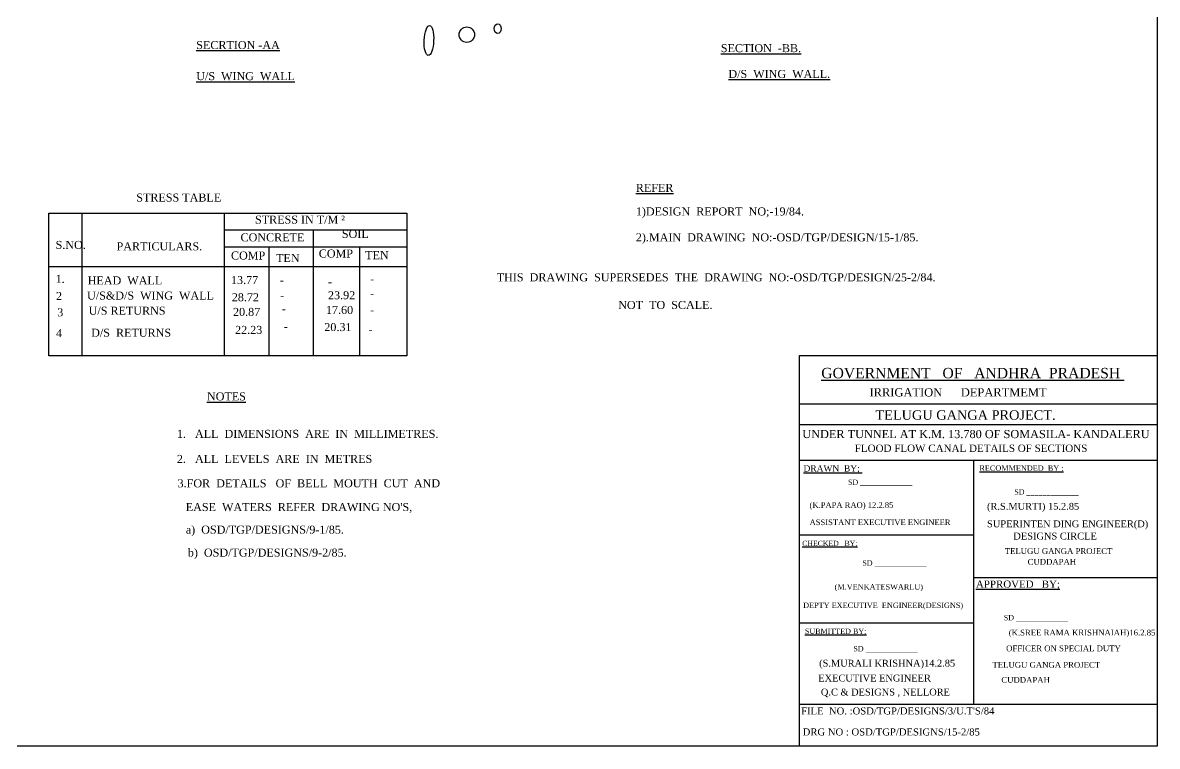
# Model space of a CAD drawing. Header units: millimetres. Extents: x 622 to 28982, y 1977 to 20039.
# Drawn here: x 14802 to 28982, y 1977 to 11016 of the extents above; entities that cross this region are included whole.
import ezdxf

# ---------------------------------------------------------------- set-up
doc = ezdxf.new("R2010")
doc.units = ezdxf.units.MM
doc.header["$MEASUREMENT"] = 0
for name, color, linetype in [('HATCH', 2, 'Continuous'), ('RAILING', 4, 'Continuous'), ('TEXT', 7, 'Continuous')]:
    doc.layers.add(name, color=color, linetype=linetype)
doc.layers.add('TITLE', color=7, linetype='Continuous', lineweight=30)
doc.styles.get("Standard").update_dxf_attribs({"font": 'TIMES.TTF', "height": 70})

msp = doc.modelspace()

# ---------------------------------------------------------------- linework, layer by layer
at = {"layer": 'HATCH', "ltscale": 0.2}
msp.add_circle((20352.80738545384, 10866.84641870097), 96.33745108350756, dxfattribs=at)
for centre, major_axis, ratio in [((19878.89961074921, 10793.73470277201), (-8.18604300361505, -186.9179682395844), 0.3157894736841921), ((20738.61582843038, 10942.19153425005), (-3.764242613608344e-15, -61.47474710633558), 0.707092460134144)]:
    msp.add_ellipse(centre, major_axis=major_axis, ratio=ratio, dxfattribs=at)
at = {"layer": 'RAILING', "ltscale": 0.2}
msp.add_lwpolyline([(15128.44576175696, 8637.471247111178), (19603.84777622906, 8637.471247111178), (19603.84777622906, 6856.640696076283), (15128.44576175696, 6856.640696076283)], close=True, dxfattribs=at)
for points in [[(15542.71861934625, 8637.471247111178), (15542.71861934625, 6856.640696076283)], [(17319.07028958765, 8637.471247111178), (17319.07028958765, 6856.640696076283)], [(17319.07028958765, 8430.543748786986), (19603.84777622906, 8430.543748786986)], [(18430.07478046222, 8430.543748786986), (18430.07478046222, 6856.640696076283)], [(17319.07028958765, 8217.345724722058), (19603.84777622906, 8217.345724722058)], [(17877.71097034316, 8217.345724722058), (17877.71097034316, 6856.640696076283)], [(19012.5, 8217.345724722058), (19012.5, 6856.640696076283)], [(15128.44576175696, 7972.795071953456), (19603.84777622906, 7972.795071953456)]]:
    msp.add_lwpolyline(points, dxfattribs=at)
at = {"layer": 'TITLE', "lineweight": 30}
for p, q in [((24509.27500500194, 1977.35729645734), (24509.27500500194, 6857.488984426309)), ((24509.27500500194, 6254.447209833015), (28982.08523871227, 6254.447209833015)), ((24509.27500500194, 5997.063538709481), (28982.08523871227, 5997.063538709481)), ((24509.27500500194, 5549.825441742141), (28982.08523871227, 5549.825441742141)), ((24509.27500500194, 2501.710351973597), (28982.08523871227, 2501.710351973597))]:
    msp.add_line(p, q, dxfattribs=at)
at = {"layer": 'TITLE'}
for p, q in [((28982.08523871227, 6857.488984426309), (28982.08523871227, 1977.35729645734)), ((24509.27500500194, 4618.293994756241), (26684.73212575856, 4618.293994756241)), ((24509.27500500194, 3520.80088243616), (26684.73212575856, 3520.80088243616)), ((28982.08523871227, 1977.35729645734), (24509.27500500194, 1977.35729645734))]:
    msp.add_line(p, q, dxfattribs=at)
at = {"layer": 'TITLE', "ltscale": 0.2}
msp.add_lwpolyline([(621.5429124834045, 20039.13310552213), (28982.08523871227, 20039.13310552213), (28982.08523871227, 1977.35729645734), (621.5429124834045, 1977.35729645734)], close=True, dxfattribs=at)
at = {"layer": 'TITLE', "lineweight": 30}
for points in [[(24509.27500500194, 6857.488984426309), (28982.08523871227, 6857.488984426309)], [(26684.73212575856, 5549.825441742141), (26684.73212575856, 2501.710351973597)]]:
    msp.add_lwpolyline(points, dxfattribs=at)
at = {"layer": 'TITLE'}
msp.add_lwpolyline([(26684.73212575856, 4086.358209790487), (28982.08523871227, 4086.358209790487)], dxfattribs=at)

# ---------------------------------------------------------------- texts
at = {"layer": 'TEXT', "linetype": 'Continuous', "ltscale": 0.2}
for s, p in [('%%UREFER', (22464.62987211594, 8903.034102414636)), ('STRESS TABLE', (16221.25638229138, 8782.074439403299)), ('1)DESIGN  REPORT  NO;-19/84.', (22464.62987211594, 8608.775957780588)), ('STRESS IN T/M ²', (17705.26566018599, 8506.470907389772)), ('CONCRETE', (17524.65074752929, 8285.056971200152)), ('SOIL', (18791.04399856026, 8327.839024802484)), ('2).MAIN  DRAWING  NO:-OSD/TGP/DESIGN/15-1/85. ', (22464.62987211594, 8285.147769112464)), ('S.NO.', (15213.22955337277, 8190.73877942999)), ('PARTICULARS.', (15974.92781653872, 8172.48990972243)), ('COMP', (17404.95689973477, 8058.040831916693)), ('TEN', (17968.33514118413, 8026.716674828032)), ('COMP', (18502.32689043116, 8082.858168458541)), ('TEN', (19082.25258053708, 8062.44305134549)), ('1.', (15213.22955337277, 7767.126040498759)), ('HEAD  WALL', (15614.30405735449, 7746.710923385694)), ('13.77', (17404.95689973477, 7751.814702663967)), ('-', (19143.55961691024, 7766.424480649297)), ('THIS  DRAWING  SUPERSEDES  THE  DRAWING  NO:-OSD/TGP/DESIGN/25-2/84.', (20726.19670586672, 7785.555042367607)), ('U/S&D/S  WING  WALL', (15606.45127010373, 7557.871482241873)), ('-', (18014.48783302351, 7751.11322124489)), ('-', (18617.34062270008, 7730.69810413184)), ('23.92', (18617.34062270008, 7562.27378010107)), ('2', (15218.33842000243, 7552.767702963614)), ('28.72', (17415.17479219841, 7537.456443559222)), ('-', (18019.59685885749, 7562.27378010107)), ('-', (19143.55961691024, 7582.688818783736)), ('NOT  TO  SCALE.', (22244.34888442226, 7440.598113533317)), ('3', (15233.66517909573, 7348.617002415402)), ('U/S RETURNS', (15626.08333896678, 7369.032041098068)), ('20.87', (17430.5015512917, 7353.720781693661)), ('-', (18040.03248458044, 7393.849377639915)), ('17.60', (18591.79597114318, 7378.538118235523)), ('-', (19143.55961691024, 7378.538118235523)), ('20.31', (18571.36034542022, 7164.179780700379)), ('4', (15218.33842000243, 7088.324808236666)), ('D/S  RETURNS', (15657.49458870597, 7093.428587514925)), ('22.23', (17456.04620284861, 7129.154964032383)), ('-', (18065.57713613735, 7174.387339256897)), ('-', (19123.12383198296, 7133.55718346118)), ('%%UNOTES', (17104.95434873263, 6298.156812543766)), ('1.   ALL  DIMENSIONS  ARE  IN  MILLIMETRES.', (16729.02670726116, 5830.49207577587)), ('2.   ALL  LEVELS  ARE  IN  METRES', (16729.02670726116, 5517.413483242246)), ('3.FOR  DETAILS   OF  BELL  MOUTH  CUT  AND', (16737.27396865148, 5212.57384644551)), ("EASE  WATERS  REFER  DRAWING NO'S,", (16840.16770282894, 4915.973165385676)), ('a)  OSD/TGP/DESIGNS/9-1/85.', (16840.16770282894, 4633.897165336708)), ('b)  OSD/TGP/DESIGNS/9-2/85.', (16865.74725789337, 4347.005618659401))]:
    msp.add_text(s, height=100, dxfattribs=at).set_placement(p)
at = {"layer": 'TITLE', "linetype": 'Continuous', "ltscale": 0.2}
for s, p in [('%%USECRTION -AA', (16970.80958469975, 10687.14370102766)), ('%%USECTION  -BB.', (23527.09181976221, 10648.43137419199)), ('%%UU/S  WING  WALL', (16970.80958469975, 10298.89899015639)), ('%%UD/S  WING  WALL.', (23621.53288401378, 10326.08325533533))]:
    msp.add_text(s, height=100, dxfattribs=at).set_placement(p)
at = {"layer": 'TITLE', "lineweight": 30}
for s, height, p in [('%%UGOVERNMENT   OF   ANDHRA  PRADESH ', 129.4075260128915, (24782.3274886826, 6575.000413179223)), ('FLOOD FLOW CANAL DETAILS OF SECTIONS', 91.27320150840157, (25200.61297098118, 5654.744799539272))]:
    msp.add_text(s, height=height, dxfattribs=at).set_placement(p)
at = {"layer": 'TITLE'}
for s, height, p in [('IRRIGATION      DEPARTMEMT ', 103.0106953282278, (25385.70736829507, 6347.672925514926)), ('TELUGU GANGA PROJECT.', 118.4988662867419, (25459.00708824712, 6056.702805401583)), ('UNDER TUNNEL AT K.M. 13.780 OF SOMASILA- KANDALERU', 101.4146683426684, (24546.06519710588, 5827.133174052287)), ('%%UDRAWN  BY; ', 78.24641107756227, (24560.66366172246, 5409.189836539153)), ('%%URECOMMENDED  BY :', 67.14935756248708, (26758.92099683489, 5418.830556047906)), ('SD _____________', 65.54735944658741, (25116.21609042714, 5243.25231574272)), ('SD _____________', 65.54735944658741, (27194.687562914, 5122.433758990665)), ('(K.PAPA RAO) 12.2.85', 70.70058579134405, (24636.38015502448, 4955.517138771538)), ('(R.S.MURTI) 15.2.85', 86.07027835467973, (26853.92030675094, 4931.806854849507)), ('ASSISTANT EXECUTIVE ENGINEER', 70.70058579134405, (24636.38015502448, 4740.517138771538)), ('SUPERINTEN DING ENGINEER(D)', 86.07027835467973, (26853.92030675094, 4713.306854849507)), ('%%UCHECKED   BY;', 63.19939535292907, (24544.74924776088, 4481.178526950825)), ('DESIGNS CIRCLE', 86.07027835467973, (27182.42030675094, 4560.306854849507)), ('TELUGU GANGA PROJECT', 72.2274563792883, (27075.49979388471, 4380.234047317703)), ('SD _____________', 65.54735944658741, (25295.88747598547, 4234.735369866539)), ('CUDDAPAH', 72.2274563792883, (27361.5192422619, 4246.241867003788)), ('(M.VENKATESWARLU)', 67.24309278370426, (24949.83890219907, 3934.909129498352)), ('%%UAPPROVED   BY;', 90.28432047411033, (26715.88881526924, 3957.759617080737)), ('DEPTY EXECUTIVE  ENGINEER(DESIGNS)', 67.24309278370426, (24555.83890219907, 3704.909129498352)), ('SD _____________', 65.54735944658741, (27063.52732671741, 3551.211422493507)), ('%%USUBMITTED BY;', 65.81238868192328, (24577.94158432017, 3381.682424990286)), ('(K.SREE RAMA KRISHNAIAH)16.2.85', 72.2274563792883, (27125.39654627292, 3361.46929839236)), ('SD _____________', 65.54735944658741, (25183.57720287832, 3163.996413534333)), ('OFFICER ON SPECIAL DUTY', 72.2274563792883, (27092.89654627292, 3164.46929839236)), ('(S.MURALI KRISHNA)14.2.85', 85.84224610685649, (24755.58821412492, 2972.665461210359)), ('TELUGU GANGA PROJECT', 72.2274563792883, (26921.99979388471, 2958.734047317703)), ('EXECUTIVE ENGINEER ', 85.84224610685649, (24744.58821412492, 2786.665461210359)), ('CUDDAPAH', 72.2274563792883, (27033.0192422619, 2770.241867003788)), ('Q.C & DESIGNS , NELLORE', 85.84224610685649, (24777.58821412492, 2611.665461210359)), ("FILE  NO. :OSD/TGP/DESIGNS/3/U.T'S/84", 88.10938971094495, (24530.71239466163, 2375.187438631256)), ('DRG NO : OSD/TGP/DESIGNS/15-2/85', 88.10938971094495, (24550.0494052315, 2112.607471316878))]:
    msp.add_text(s, height=height, dxfattribs=at).set_placement(p)

doc.saveas('drawing.dxf')
